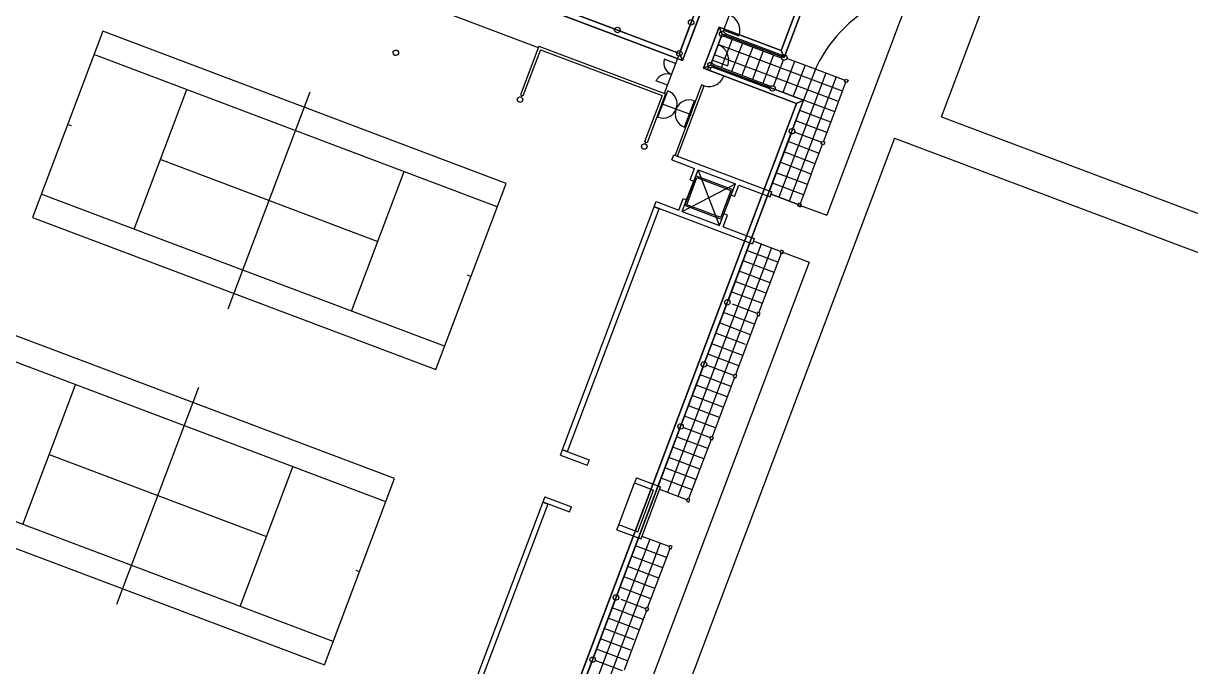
# Model space of a CAD drawing. Header units: millimetres. Extents: x 521005098 to 522149999836, y 174611071 to 175300000107.
# Drawn here: x 521922686028 to 521987053830, y 174995843427 to 175031322689 of the extents above; entities that cross this region are included whole.
import ezdxf

# ---------------------------------------------------------------- set-up
doc = ezdxf.new("R2010")
doc.units = ezdxf.units.MM
doc.header["$LTSCALE"] = 200
for name, color, linetype in [('0-35TEXT', 3, 'Continuous'), ('siteplan$0$0-35TEXT', 3, 'Continuous'), ('siteplan$0$siteplan$0$19', 1, 'Continuous'), ('siteplan$0$siteplan$0$22', 1, 'Continuous'), ('siteplan$0$siteplan$0$25', 1, 'Continuous'), ('siteplan$0$siteplan$0$27', 1, 'Continuous'), ('siteplan$0$siteplan$0$29', 1, 'Continuous'), ('siteplan$0$siteplan$0$31', 1, 'Continuous'), ('siteplan$0$siteplan$0$32', 1, 'Continuous'), ('siteplan$0$siteplan$0$33', 1, 'Continuous'), ('siteplan$0$siteplan$0$49', 1, 'Continuous'), ('siteplan$0$siteplan$0$5', 1, 'Continuous'), ('siteplan$0$siteplan$0$51', 1, 'Continuous'), ('siteplan$0$siteplan$0$8', 1, 'Continuous')]:
    doc.layers.add(name, color=color, linetype=linetype)
doc.layers.get('siteplan$0$0-35TEXT').off()

# ---------------------------------------------------------------- blocks, each defined once
blk = doc.blocks.new('siteplan$0$siteplan')
at = {"layer": 'siteplan$0$siteplan$0$19', "color": 8}
for p, q in [((21455.519, 74903.673), (21456.388, 74905.975)), ((21456.388, 74905.975), (21456.528, 74905.923)), ((21455.519, 74903.673), (21455.66, 74903.62))]:
    blk.add_line(p, q, dxfattribs=at)
at = {"layer": 'siteplan$0$siteplan$0$22', "color": 8}
for p, q in [((21461.275, 74930.873), (21462.54, 74934.227)), ((21444.304, 74932.55), (21451.083, 74929.993)), ((21464.699, 74929.581), (21465.901, 74932.767)), ((21458.927, 74929.834), (21459.456, 74931.238)), ((21461.169, 74930.592), (21460.629, 74929.161)), ((21461.302, 74930.944), (21462.144, 74930.626)), ((21461.316, 74930.616), (21464.479, 74929.423)), ((21461.37, 74930.756), (21464.532, 74929.564)), ((21458.916, 74929.806), (21458.969, 74929.946)), ((21458.652, 74929.105), (21458.018, 74929.344)), ((21458.023, 74929.342), (21458.019, 74929.333)), ((21458.811, 74929.526), (21458.029, 74927.453)), ((21460.682, 74929.301), (21461.524, 74928.984)), ((21460.46, 74928.925), (21460.399, 74928.765)), ((21460.54, 74928.712), (21460.399, 74928.765)), ((21460.47, 74928.738), (21461.312, 74928.421)), ((21460.54, 74928.712), (21460.6, 74928.872)), ((21463.855, 74927.703), (21460.671, 74928.904)), ((21463.902, 74927.845), (21460.724, 74929.044)), ((21458.206, 74927.908), (21457.571, 74928.147)), ((21457.682, 74926.144), (21458.231, 74927.599)), ((21460.082, 74927.923), (21458.621, 74924.05)), ((21458.761, 74923.997), (21460.222, 74927.87)), ((21460.222, 74927.87), (21460.082, 74927.923)), ((21465.712, 74927.082), (21464.14, 74927.675)), ((21457.863, 74926.907), (21459.505, 74926.287)), ((21459.137, 74925.595), (21459.686, 74927.05)), ((21465.712, 74927.082), (21465.122, 74925.516)), ((21465.016, 74925.235), (21463.83, 74922.091)), ((21463.896, 74922.267), (21464.05, 74922.675)), ((21462.854, 74919.504), (21463.722, 74921.805)), ((21462.748, 74919.223), (21461.562, 74916.08)), ((21461.456, 74915.799), (21460.27, 74912.655)), ((21460.164, 74912.374), (21458.979, 74909.231)), ((21458.873, 74908.95), (21457.687, 74905.806)), ((21456.607, 74902.943), (21455.421, 74899.799)), ((21455.315, 74899.519), (21454.129, 74896.375)), ((21454.023, 74896.094), (21452.837, 74892.95))]:
    blk.add_line(p, q, dxfattribs=at)
for centre, radius, start, end in [((21461.302, 74930.944), 0.9, 339.3328, 69.3328), ((21460.682, 74929.301), 0.9, 339.3328, 69.3328), ((21458.681, 74929.148), 0.688, 164.36028, 248.28432), ((21458.192, 74927.849), 0.688, 70.38128, 154.30532), ((21460.47, 74928.738), 0.9, 249.3328, 339.3328), ((21457.956, 74926.871), 0.778, 339.3328, 69.3328), ((21459.411, 74926.322), 0.778, 69.3328, 159.3328), ((21457.956, 74926.871), 0.778, 249.3328, 339.3328), ((21459.411, 74926.322), 0.778, 159.3328, 249.3328)]:
    blk.add_arc(centre, radius, start, end, dxfattribs=at)
at = {"layer": 'siteplan$0$siteplan$0$25', "color": 8}
for p, q in [((21451.11, 74930.063), (21450.095, 74927.373)), ((21451.11, 74930.063), (21458.099, 74927.426)), ((21451.197, 74929.87), (21450.235, 74927.32)), ((21451.197, 74929.87), (21457.906, 74927.339)), ((21450.095, 74927.373), (21450.235, 74927.32)), ((21450.13, 74927.253), (21450.165, 74927.347)), ((21458.099, 74927.426), (21457.085, 74924.736)), ((21457.906, 74927.339), (21456.944, 74924.789)), ((21457.085, 74924.736), (21456.944, 74924.789)), ((21456.979, 74924.669), (21457.014, 74924.763)), ((21458.445, 74923.796), (21458.551, 74924.077)), ((21458.445, 74923.796), (21459.703, 74923.322)), ((21458.551, 74924.077), (21463.968, 74922.033)), ((21459.891, 74923.251), (21461.949, 74922.475)), ((21462.136, 74922.404), (21463.862, 74921.753)), ((21463.862, 74921.753), (21463.968, 74922.033)), ((21452.417, 74907.816), (21457.464, 74921.196)), ((21452.698, 74907.71), (21457.745, 74921.09)), ((21457.464, 74921.196), (21457.745, 74921.09)), ((21457.471, 74921.214), (21457.577, 74921.495)), ((21457.471, 74921.214), (21462.888, 74919.17)), ((21457.577, 74921.495), (21458.835, 74921.02)), ((21459.022, 74920.949), (21461.081, 74920.173)), ((21461.268, 74920.102), (21462.994, 74919.451)), ((21462.994, 74919.451), (21462.888, 74919.17)), ((21452.304, 74907.516), (21452.41, 74907.797)), ((21452.304, 74907.516), (21453.777, 74906.96)), ((21452.41, 74907.797), (21453.883, 74907.241)), ((21452.417, 74907.816), (21452.698, 74907.71)), ((21453.883, 74907.241), (21453.777, 74906.96)), ((21456.494, 74906.256), (21456.388, 74905.975)), ((21456.494, 74906.256), (21457.827, 74905.753)), ((21456.528, 74905.923), (21457.441, 74905.578)), ((21456.572, 74903.276), (21457.441, 74905.578)), ((21456.747, 74902.889), (21457.827, 74905.753)), ((21451.323, 74904.915), (21446.276, 74891.535)), ((21451.323, 74904.915), (21451.603, 74904.809)), ((21451.436, 74905.214), (21451.33, 74904.934)), ((21451.33, 74904.934), (21452.803, 74904.378)), ((21451.436, 74905.214), (21452.909, 74904.658)), ((21451.603, 74904.809), (21446.556, 74891.429)), ((21452.803, 74904.378), (21452.909, 74904.658)), ((21455.414, 74903.392), (21455.519, 74903.673)), ((21455.66, 74903.62), (21456.572, 74903.276)), ((21455.414, 74903.392), (21456.747, 74902.889))]:
    blk.add_line(p, q, dxfattribs=at)
at = {"layer": 'siteplan$0$siteplan$0$27', "color": 8}
for p, q in [((21473.31, 74926.172), (21480.366, 74944.877)), ((21427.062, 74930.883), (21423.19, 74920.619)), ((21449.302, 74922.494), (21427.062, 74930.883)), ((21448.818, 74921.212), (21426.578, 74929.602)), ((21428.805, 74919.965), (21431.71, 74927.666)), ((21433.988, 74915.571), (21438.505, 74927.545)), ((21473.31, 74926.172), (21499.871, 74916.153)), ((21425.126, 74925.751), (21425.314, 74925.681)), ((21470.73, 74924.999), (21499.162, 74914.274)), ((21430.259, 74923.817), (21442.235, 74919.298)), ((21440.782, 74915.448), (21443.686, 74923.148)), ((21445.43, 74912.23), (21449.302, 74922.494)), ((21445.914, 74913.512), (21423.673, 74921.901)), ((21423.19, 74920.619), (21445.43, 74912.23)), ((21447.366, 74917.362), (21447.18, 74917.432)), ((21443.161, 74906.214), (21420.921, 74914.603)), ((21442.677, 74904.932), (21420.437, 74913.321)), ((21422.664, 74903.685), (21425.569, 74911.385)), ((21427.847, 74899.291), (21432.364, 74911.265)), ((21424.118, 74907.537), (21436.094, 74903.018)), ((21434.641, 74899.167), (21437.545, 74906.868)), ((21439.289, 74895.95), (21443.161, 74906.214)), ((21439.773, 74897.232), (21417.532, 74905.621)), ((21417.049, 74904.339), (21439.289, 74895.95)), ((21441.225, 74901.082), (21441.038, 74901.152))]:
    blk.add_line(p, q, dxfattribs=at)
for radius in [11.7, 13.5]:
    blk.add_arc((21482.034, 74904.189), radius, 268.73839, 339.3328, dxfattribs=at)
at = {"layer": 'siteplan$0$siteplan$0$29', "color": 8}
for p, q in [((21467.974, 74928.105), (21468.027, 74928.245)), ((21468.114, 74928.052), (21467.974, 74928.105)), ((21468.027, 74928.245), (21468.167, 74928.192)), ((21468.167, 74928.192), (21468.114, 74928.052)), ((21466.682, 74924.68), (21466.735, 74924.821)), ((21466.735, 74924.821), (21466.875, 74924.768)), ((21466.875, 74924.768), (21466.822, 74924.627)), ((21466.822, 74924.627), (21466.682, 74924.68)), ((21465.443, 74921.397), (21465.39, 74921.256)), ((21465.39, 74921.256), (21465.443, 74921.396)), ((21465.39, 74921.256), (21465.443, 74921.396)), ((21465.531, 74921.203), (21465.39, 74921.256)), ((21465.531, 74921.203), (21465.39, 74921.256)), ((21465.39, 74921.256), (21465.531, 74921.203)), ((21465.584, 74921.344), (21465.443, 74921.397)), ((21465.443, 74921.396), (21465.584, 74921.343)), ((21465.443, 74921.396), (21465.584, 74921.343)), ((21465.531, 74921.203), (21465.584, 74921.344)), ((21465.584, 74921.343), (21465.531, 74921.203)), ((21465.584, 74921.343), (21465.531, 74921.203)), ((21464.469, 74918.814), (21464.416, 74918.674)), ((21464.416, 74918.674), (21464.557, 74918.621)), ((21464.61, 74918.761), (21464.469, 74918.814)), ((21464.557, 74918.621), (21464.61, 74918.761)), ((21463.178, 74915.39), (21463.125, 74915.249)), ((21463.125, 74915.249), (21463.265, 74915.196)), ((21463.318, 74915.337), (21463.178, 74915.39)), ((21463.265, 74915.196), (21463.318, 74915.337)), ((21461.886, 74911.965), (21461.833, 74911.825)), ((21462.026, 74911.912), (21461.886, 74911.965)), ((21461.973, 74911.772), (21462.026, 74911.912)), ((21461.833, 74911.825), (21461.973, 74911.772)), ((21460.594, 74908.541), (21460.541, 74908.4)), ((21460.541, 74908.4), (21460.681, 74908.348)), ((21460.734, 74908.488), (21460.594, 74908.541)), ((21460.681, 74908.348), (21460.734, 74908.488)), ((21459.302, 74905.116), (21459.249, 74904.976)), ((21459.249, 74904.976), (21459.39, 74904.923)), ((21459.443, 74905.063), (21459.302, 74905.116)), ((21459.39, 74904.923), (21459.443, 74905.063)), ((21458.328, 74902.534), (21458.275, 74902.394)), ((21458.275, 74902.394), (21458.416, 74902.341)), ((21458.469, 74902.481), (21458.328, 74902.534)), ((21458.416, 74902.341), (21458.469, 74902.481)), ((21457.036, 74899.11), (21456.983, 74898.969)), ((21457.177, 74899.057), (21457.036, 74899.11)), ((21457.124, 74898.916), (21457.177, 74899.057)), ((21456.983, 74898.969), (21457.124, 74898.916))]:
    blk.add_line(p, q, dxfattribs=at)
for centre, start, end in [((21459.509, 74931.378), 69.3328, 69.33223), ((21455.439, 74930.958), 249.3328, 249.33223), ((21461.222, 74930.733), 249.3328, 249.33223), ((21443.228, 74929.696), 249.3328, 249.33223), ((21458.864, 74929.666), 69.3328, 69.33223), ((21458.824, 74929.604), 249.3328, 249.38106), ((21464.646, 74929.441), 249.3328, 249.33223), ((21460.576, 74929.02), 249.3328, 249.33223), ((21464.002, 74927.734), 69.3328, 69.33223), ((21450.077, 74927.113), 249.3328, 249.33223), ((21465.069, 74925.375), 69.3328, 69.33223), ((21456.926, 74924.529), 69.3328, 69.33223), ((21461.509, 74915.939), 249.3328, 249.33223), ((21460.217, 74912.515), 249.3328, 249.33223), ((21458.926, 74909.09), 249.3328, 249.33223), ((21455.368, 74899.659), 249.3328, 249.33223), ((21454.076, 74896.234), 249.3328, 249.33223)]:
    blk.add_arc(centre, 0.15, start, end, dxfattribs=at)
at = {"layer": 'siteplan$0$siteplan$0$31', "color": 8}
for p, q in [((21466.358, 74928.795), (21464.786, 74929.388)), ((21468, 74928.175), (21466.358, 74928.795)), ((21467.425, 74926.436), (21468.044, 74928.078)), ((21466.805, 74924.794), (21467.425, 74926.436)), ((21466.133, 74923.012), (21466.752, 74924.654)), ((21466.133, 74923.012), (21465.513, 74921.37)), ((21463.915, 74921.893), (21465.417, 74921.326)), ((21465.417, 74921.326), (21464.055, 74921.84)), ((21464.443, 74918.744), (21462.941, 74919.311)), ((21463.248, 74915.363), (21464.487, 74918.647)), ((21463.195, 74915.223), (21461.956, 74911.939)), ((21461.903, 74911.798), (21460.664, 74908.514)), ((21460.611, 74908.374), (21459.372, 74905.09)), ((21459.276, 74905.046), (21457.774, 74905.613)), ((21458.302, 74902.464), (21456.8, 74903.03)), ((21457.107, 74899.083), (21458.345, 74902.367)), ((21457.054, 74898.943), (21455.815, 74895.659))]:
    blk.add_line(p, q, dxfattribs=at)
at = {"layer": 'siteplan$0$siteplan$0$32', "color": 8}
for p, q in [((21459.164, 74921.269), (21459.786, 74922.916)), ((21459.463, 74922.685), (21459.703, 74923.322)), ((21459.65, 74922.614), (21459.891, 74923.251)), ((21459.786, 74922.916), (21461.807, 74922.154)), ((21461.081, 74920.173), (21459.891, 74923.251)), ((21459.022, 74920.949), (21461.949, 74922.475)), ((21459.262, 74921.585), (21459.65, 74922.614)), ((21459.268, 74921.316), (21459.832, 74922.813)), ((21459.463, 74922.685), (21459.65, 74922.614)), ((21459.832, 74922.813), (21461.704, 74922.107)), ((21461.709, 74921.838), (21461.949, 74922.475)), ((21461.896, 74921.767), (21462.136, 74922.404)), ((21458.835, 74921.02), (21459.075, 74921.656)), ((21459.022, 74920.949), (21459.262, 74921.585)), ((21459.075, 74921.656), (21459.262, 74921.585)), ((21461.704, 74922.107), (21461.135, 74920.601)), ((21461.807, 74922.154), (21461.185, 74920.507)), ((21461.321, 74920.809), (21461.709, 74921.838)), ((21461.896, 74921.767), (21461.709, 74921.838)), ((21461.185, 74920.507), (21459.164, 74921.269)), ((21461.139, 74920.61), (21459.268, 74921.316)), ((21461.081, 74920.173), (21461.321, 74920.809)), ((21461.268, 74920.102), (21461.508, 74920.738)), ((21461.508, 74920.738), (21461.321, 74920.809))]:
    blk.add_line(p, q, dxfattribs=at)
at = {"layer": 'siteplan$0$siteplan$0$33', "color": 8}
blk.add_arc((21473.323, 74925.599), 7.663, 126.16435, 155.3498, dxfattribs=at)
at = {"layer": 'siteplan$0$siteplan$0$49', "color": 8}
for p, q in [((21469.584, 74957.236), (21459.038, 74929.279)), ((21464.471, 74929.827), (21473.295, 74953.218)), ((21459.038, 74929.279), (21432.628, 74939.242)), ((21460.189, 74928.846), (21461.047, 74931.119)), ((21461.047, 74931.119), (21464.471, 74929.827)), ((21465.326, 74926.907), (21460.189, 74928.846)), ((21437.85, 74854.067), (21465.326, 74926.907))]:
    blk.add_line(p, q, dxfattribs=at)
at = {"layer": 'siteplan$0$siteplan$0$5', "color": 8}
for p, q in [((21467.855, 74927.578), (21461.006, 74930.161)), ((21461.766, 74930.447), (21461.173, 74928.875)), ((21462.337, 74930.231), (21461.744, 74928.66)), ((21462.907, 74930.016), (21462.314, 74928.444)), ((21467.64, 74927.007), (21460.791, 74929.59)), ((21463.478, 74929.801), (21462.885, 74928.229)), ((21464.049, 74929.586), (21463.456, 74928.014)), ((21464.593, 74929.301), (21464.055, 74927.874)), ((21465.217, 74929.225), (21464.571, 74927.513)), ((21465.788, 74929.01), (21465.142, 74927.298)), ((21466.358, 74928.795), (21465.712, 74927.082)), ((21466.929, 74928.579), (21464.346, 74921.731)), ((21467.5, 74928.364), (21464.916, 74921.515)), ((21467.425, 74926.436), (21465.712, 74927.082)), ((21467.209, 74925.865), (21465.497, 74926.511)), ((21466.994, 74925.295), (21465.282, 74925.94)), ((21466.563, 74924.153), (21464.851, 74924.799)), ((21466.709, 74924.751), (21465.207, 74925.317)), ((21466.348, 74923.582), (21464.636, 74924.228)), ((21466.133, 74923.012), (21464.421, 74923.658)), ((21465.917, 74922.441), (21464.205, 74923.087)), ((21465.702, 74921.87), (21463.99, 74922.516)), ((21465.417, 74921.326), (21463.915, 74921.893)), ((21465.417, 74921.326), (21464.056, 74921.84)), ((21463.372, 74919.148), (21458.204, 74905.45)), ((21463.942, 74918.933), (21458.775, 74905.235)), ((21464.298, 74918.147), (21462.586, 74918.793)), ((21464.083, 74917.576), (21462.37, 74918.222)), ((21463.652, 74916.435), (21461.94, 74917.081)), ((21463.867, 74917.005), (21462.155, 74917.651)), ((21463.437, 74915.864), (21461.724, 74916.51)), ((21463.151, 74915.32), (21461.79, 74915.833)), ((21463.006, 74914.723), (21461.294, 74915.368)), ((21462.791, 74914.152), (21461.079, 74914.798)), ((21462.505, 74913.607), (21460.863, 74914.227)), ((21462.36, 74913.01), (21460.648, 74913.656)), ((21462.145, 74912.44), (21460.433, 74913.085)), ((21461.714, 74911.298), (21460.002, 74911.944)), ((21461.859, 74911.895), (21460.358, 74912.462)), ((21461.499, 74910.727), (21459.787, 74911.373)), ((21461.284, 74910.156), (21459.571, 74910.802)), ((21461.068, 74909.586), (21459.356, 74910.232)), ((21460.853, 74909.015), (21459.141, 74909.661)), ((21460.568, 74908.471), (21459.066, 74909.037)), ((21460.423, 74907.874), (21458.71, 74908.52)), ((21460.207, 74907.303), (21458.495, 74907.949)), ((21459.777, 74906.161), (21458.064, 74906.807)), ((21459.992, 74906.732), (21458.28, 74907.378)), ((21459.561, 74905.591), (21457.849, 74906.237)), ((21457.23, 74902.868), (21452.063, 74889.17)), ((21457.801, 74902.653), (21452.634, 74888.955)), ((21458.157, 74901.867), (21456.444, 74902.513)), ((21457.941, 74901.296), (21456.229, 74901.942)), ((21457.726, 74900.725), (21456.014, 74901.371)), ((21457.511, 74900.155), (21455.799, 74900.8)), ((21457.295, 74899.584), (21455.583, 74900.23)), ((21456.865, 74898.442), (21455.153, 74899.088)), ((21457.01, 74899.039), (21455.649, 74899.553)), ((21456.65, 74897.872), (21454.937, 74898.517)), ((21456.364, 74897.327), (21454.722, 74897.947)), ((21456.219, 74896.73), (21454.507, 74897.376)), ((21456.004, 74896.159), (21454.291, 74896.805)), ((21455.718, 74895.615), (21454.216, 74896.181))]:
    blk.add_line(p, q, dxfattribs=at)
at = {"layer": 'siteplan$0$siteplan$0$51', "color": 8}
for p, q in [((21458.864, 74929.666), (21469.198, 74957.062)), ((21459.038, 74929.279), (21469.584, 74957.236)), ((21473.295, 74953.218), (21464.471, 74929.827)), ((21473.681, 74953.393), (21464.646, 74929.441)), ((21432.628, 74939.242), (21459.038, 74929.279)), ((21432.734, 74939.522), (21458.864, 74929.666)), ((21461.047, 74931.119), (21460.189, 74928.846)), ((21461.222, 74930.733), (21460.576, 74929.02)), ((21464.471, 74929.827), (21461.047, 74931.119)), ((21464.646, 74929.441), (21461.222, 74930.733)), ((21460.189, 74928.846), (21465.326, 74926.907)), ((21460.576, 74929.02), (21465.712, 74927.082)), ((21465.326, 74926.907), (21437.85, 74854.067)), ((21465.712, 74927.082), (21438.236, 74854.242))]:
    blk.add_line(p, q, dxfattribs=at)
at = {"layer": 'siteplan$0$siteplan$0$8', "color": 8}
for p, q in [((21472.151, 74934.433), (21466.984, 74920.735)), ((21452.155, 74932.196), (21455.299, 74931.011)), ((21455.579, 74930.905), (21458.723, 74929.719)), ((21470.73, 74924.999), (21451.839, 74874.917)), ((21465.487, 74921.3), (21466.984, 74920.735)), ((21464.513, 74918.718), (21466.01, 74918.153)), ((21466.01, 74918.153), (21454.702, 74888.175))]:
    blk.add_line(p, q, dxfattribs=at)
at = {"layer": 'siteplan$0$siteplan$0$51', "color": 8}
mesh = blk.add_polyface(dxfattribs=at)
corners = [(21397.743, 74891.224), (21397.356, 74891.049), (21399.481, 74890.568), (21399.095, 74890.393), (21460.576, 74929.02), (21460.189, 74928.846), (21465.712, 74927.082), (21465.326, 74926.907), (21438.236, 74854.242), (21437.85, 74854.068), (21439.948, 74853.596), (21439.562, 74853.422), (21379.179, 74842.436), (21378.792, 74842.261), (21384.456, 74840.446), (21384.069, 74840.271), (21382.889, 74836.291), (21382.502, 74836.117), (21432.733, 74939.523), (21432.628, 74939.242), (21432.095, 74837.962), (21431.708, 74837.787), (21433.805, 74837.317), (21433.418, 74837.142), (21410.025, 74923.785), (21409.638, 74923.61), (21411.764, 74923.129), (21411.377, 74922.954), (21470.257, 74954.684), (21469.87, 74954.51), (21473.681, 74953.393), (21473.295, 74953.218), (21477.276, 74978.478), (21477.171, 74978.198), (21478.989, 74977.833), (21478.602, 74977.658), (21478.662, 74976.968), (21478.276, 74976.793), (21483.797, 74975.025), (21483.411, 74974.85), (21469.584, 74957.236), (21428.491, 74972.738), (21469.198, 74957.062), (21385.46, 74858.664), (21384.933, 74858.542), (21387.199, 74858.008), (21386.812, 74857.833), (21420.642, 74824.006), (21420.817, 74823.619), (21426.753, 74824.651), (21426.928, 74824.264), (21432.894, 74840.931), (21433.069, 74840.545), (21384.065, 74856.24), (21384.24, 74855.853), (21396.488, 74888.747), (21396.662, 74888.361), (21408.77, 74921.308), (21408.945, 74920.921), (21461.047, 74931.119), (21461.222, 74930.733), (21417.77, 74945.167), (21417.945, 74944.78), (21470.727, 74956.782), (21470.903, 74956.397), (21436.183, 74993.98), (21436.358, 74993.593), (21428.104, 74972.563), (21476.047, 74954.478), (21475.871, 74954.864), (21464.646, 74929.441), (21464.471, 74929.827), (21459.038, 74929.279), (21458.863, 74929.666), (21410.683, 74920.266), (21410.509, 74920.652), (21398.401, 74887.705), (21398.226, 74888.092), (21385.179, 74858.769), (21386.119, 74855.145), (21385.944, 74855.531), (21434.782, 74839.899), (21434.607, 74840.285), (21428.638, 74823.619), (21428.463, 74824.006), (21420.171, 74821.907), (21419.997, 74822.294), (21425.954, 74821.682), (21425.779, 74822.068), (21428.491, 74972.738), (21428.21, 74972.844), (21385.039, 74858.822)]
mesh.append_faces([[corners[k] for k in face] for face in [(41, 40, 89), (66, 65, 90, 89), (67, 41, 90)]], dxfattribs={"vtx0": -1, "color": 8})
mesh.append_faces([[corners[k] for k in face] for face in [(44, 43, 78, 91)]], dxfattribs={"vtx0": -1, "vtx1": -1, "color": 8})
mesh.append_faces([[corners[k] for k in face] for face in [(40, 41, 67, 42)]], dxfattribs={"vtx0": -1, "vtx1": -1, "vtx3": -1, "color": 8})
mesh.append_faces([[corners[k] for k in face] for face in [(0, 1, 3, 2), (1, 0, 58, 57), (2, 3, 77, 76), (4, 5, 7, 6), (5, 4, 60, 59), (6, 7, 9, 8), (8, 9, 11, 10), (10, 11, 82, 81), (12, 13, 15, 14), (13, 12, 54, 53), (14, 15, 17, 16), (16, 17, 85, 86), (18, 19, 72, 73), (19, 18, 61, 62), (20, 21, 23, 22), (21, 20, 52, 51), (22, 23, 84, 83), (24, 25, 27, 26), (25, 24, 62, 61), (26, 27, 75, 74), (28, 29, 31, 30), (29, 28, 64, 63), (30, 31, 71, 70), (32, 33, 35, 34), (33, 32, 65, 66), (34, 35, 37, 36), (36, 37, 39, 38), (38, 39, 69, 68), (40, 42, 73, 72), (43, 44, 46, 45), (45, 46, 80, 79), (47, 48, 87, 88), (48, 47, 86, 85), (49, 50, 83, 84), (50, 49, 88, 87), (51, 52, 81, 82), (53, 54, 79, 80), (55, 56, 76, 77), (56, 55, 78, 43), (57, 58, 74, 75), (59, 60, 70, 71), (63, 64, 68, 69)]], dxfattribs={"vtx0": -1, "vtx2": -1, "color": 8})
blk = doc.blocks.new('siteplan')
at = {"layer": 'siteplan$0$0-35TEXT', "xscale": 1000, "yscale": 1000, "zscale": 1000}
blk.add_blockref('siteplan$0$siteplan', (500000000, 100000000), dxfattribs=at)

msp = doc.modelspace()

# ---------------------------------------------------------------- block references
at = {"layer": '0-35TEXT', "xscale": 1000, "yscale": 1000, "zscale": 1000}
msp.add_blockref('siteplan', (500000094.73971, 99999891.38169), dxfattribs=at)

doc.saveas('drawing.dxf')
